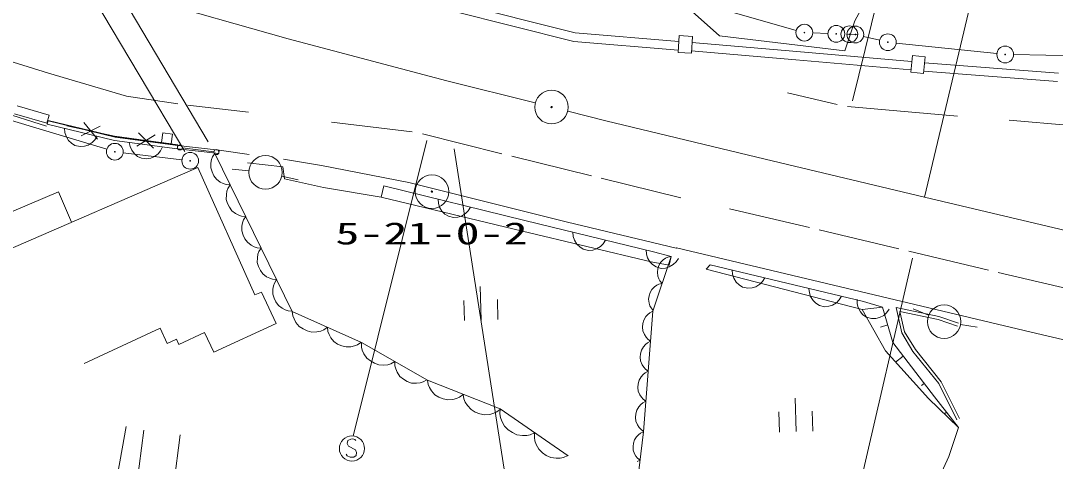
# Model space of a CAD drawing. Units: millimetres, scale not verified. Extents: x 40000 to 680000, y 20000 to 380000.
# Drawn here: x 146778 to 208618, y 261954 to 288262 of the extents above; entities that cross this region are included whole.
import ezdxf
from ezdxf.enums import TextEntityAlignment as Align

# ---------------------------------------------------------------- set-up
doc = ezdxf.new("R2010")
doc.units = ezdxf.units.MM
doc.header["$LTSCALE"] = 1000
doc.linetypes.add('CHAIN', pattern=[18.5, 12, -1.5, 3.5, -1.5])
for name, color, linetype, lineweight in [('M-BGD', 7, 'Continuous', 13), ('M-BGD-EXST', 7, 'Continuous', 13), ('M-BMK', 2, 'CHAIN', 13), ('M-BMK-ROW', 30, 'Continuous', 13), ('M-BMK-SRVR', 3, 'Continuous', 13), ('M-STR-HTXT', 7, 'Continuous', 13), ('M-STR-STRC', 7, 'Continuous', 13)]:
    doc.layers.add(name, color=color, linetype=linetype, lineweight=lineweight)
doc.styles.add('ＭＳ ゴシック', font='')
doc.styles.get('ＭＳ ゴシック').set_extended_font_data('MS Gothic')

msp = doc.modelspace()

# ---------------------------------------------------------------- linework, layer by layer
at = {"layer": 'M-BGD'}
for p, q in [((157981, 281034), (148278, 297370)), ((146989, 296603), (156585, 280447)), ((200799, 295908), (196631, 288256)), ((184844, 290653), (188555, 287358)), ((172548, 288849), (179840, 287028)), ((172678, 289353), (179925, 287543)), ((196037, 286458), (196631, 288256)), ((179840, 287028), (186080, 286503)), ((179925, 287543), (186124, 287021)), ((186137, 287371), (186067, 286373)), ((186937, 287315), (186137, 287371)), ((186867, 286317), (186937, 287315)), ((186899, 286968), (193162, 286416)), ((188555, 287358), (196037, 286458)), ((186067, 286373), (186867, 286317)), ((186855, 286470), (193118, 285918)), ((193162, 286416), (200024, 285819)), ((193118, 285918), (199981, 285321)), ((200079, 286182), (199980, 285187)), ((200841, 286105), (200079, 286182)), ((200742, 285110), (200841, 286105)), ((200802, 285745), (208814, 285132)), ((137951, 285235), (148320, 281972)), ((199980, 285187), (200742, 285110)), ((200764, 285247), (208754, 284635)), ((151928, 280583), (144104, 282935)), ((148338, 282147), (146413, 282709)), ((148479, 282626), (146559, 283187)), ((148479, 282626), (148338, 282147)), ((148412, 282281), (148365, 282087)), ((148365, 282087), (152386, 281107)), ((148365, 282087), (152386, 281107)), ((148412, 282281), (152423, 281304)), ((148413, 282310), (152415, 281349)), ((152378, 281363), (149544, 281992)), ((151363, 281179), (150560, 282177)), ((149404, 281834), (149425, 281582)), ((149425, 281582), (149494, 281359)), ((150386, 281396), (151536, 281960)), ((153722, 280780), (154820, 281440)), ((154713, 280647), (153828, 281573)), ((155276, 281570), (155190, 280996)), ((155852, 281484), (155276, 281570)), ((155767, 280910), (155852, 281484)), ((149494, 281359), (149641, 281117)), ((149641, 281117), (149807, 280953)), ((149807, 280953), (150021, 280819)), ((150021, 280819), (150332, 280743)), ((150332, 280743), (150584, 280764)), ((150584, 280764), (150807, 280833)), ((150807, 280833), (151049, 280980)), ((151049, 280980), (151213, 281146)), ((151213, 281146), (151347, 281360)), ((156164, 280857), (152378, 281363)), ((152386, 281107), (156139, 280612)), ((152386, 281107), (156139, 280612)), ((152415, 281349), (156172, 280836)), ((152423, 281304), (156165, 280810)), ((153271, 280990), (153319, 280742)), ((155190, 280996), (155767, 280910)), ((156165, 280810), (156139, 280612)), ((158648, 280528), (156165, 280810)), ((156415, 279957), (152903, 280380)), ((153319, 280742), (153412, 280528)), ((153412, 280528), (153584, 280303)), ((153584, 280303), (153767, 280158)), ((153767, 280158), (153994, 280048)), ((154560, 280054), (154774, 280147)), ((154774, 280147), (154998, 280319)), ((154998, 280319), (155143, 280501)), ((155143, 280501), (155254, 280729)), ((158625, 280329), (156142, 280612)), ((156443, 280676), (158325, 280435)), ((158240, 280136), (158183, 279967)), ((158373, 280342), (158240, 280136)), ((158373, 280342), (163014, 270900)), ((158648, 280528), (158625, 280329)), ((158648, 280528), (160433, 280279)), ((153994, 280048), (154311, 280006)), ((154311, 280006), (154560, 280054)), ((158144, 279761), (158142, 279479)), ((158183, 279967), (158144, 279761)), ((162438, 279543), (160342, 279770)), ((162541, 278829), (162438, 279543)), ((162485, 279988), (164765, 279624)), ((164765, 279624), (169977, 278598)), ((157375, 279500), (139133, 271601)), ((157375, 279500), (160767, 271895)), ((158142, 279479), (158215, 279235)), ((158215, 279235), (158327, 279008)), ((158327, 279008), (158475, 278801)), ((160416, 279303), (159421, 279402)), ((162386, 278981), (163361, 278759)), ((158475, 278801), (158700, 278630)), ((158700, 278630), (158887, 278535)), ((158887, 278535), (159055, 278478)), ((159055, 278478), (159300, 278457)), ((159300, 278457), (159167, 278251)), ((164876, 278299), (162541, 278829)), ((168330, 277723), (164876, 278299)), ((168330, 277723), (168474, 278395)), ((168474, 278395), (176917, 276331)), ((169977, 278598), (179461, 276242)), ((140738, 274500), (149032, 278051)), ((149032, 278051), (149821, 276229)), ((159070, 277876), (159068, 277595)), ((159109, 278083), (159070, 277876)), ((159167, 278251), (159109, 278083)), ((176780, 275698), (168330, 277723)), ((159068, 277595), (159142, 277350)), ((159142, 277350), (159253, 277124)), ((159253, 277124), (159402, 276916)), ((171724, 277600), (171745, 277348)), ((171745, 277348), (171814, 277125)), ((171814, 277125), (171960, 276883)), ((173532, 276911), (173667, 277125)), ((159402, 276916), (159626, 276746)), ((159626, 276746), (159813, 276650)), ((159813, 276650), (159982, 276593)), ((159982, 276593), (160226, 276572)), ((160226, 276572), (160093, 276367)), ((171960, 276883), (172126, 276719)), ((172126, 276719), (172340, 276585)), ((172340, 276585), (172651, 276509)), ((172651, 276509), (172903, 276529)), ((172903, 276529), (173126, 276599)), ((173126, 276599), (173368, 276745)), ((173368, 276745), (173532, 276911)), ((159996, 275992), (159995, 275710)), ((160035, 276198), (159996, 275992)), ((160093, 276367), (160035, 276198)), ((176917, 276331), (184604, 274466)), ((179461, 276242), (185951, 274676)), ((159995, 275710), (160068, 275465)), ((160068, 275465), (160179, 275239)), ((160179, 275239), (160328, 275031)), ((184453, 273868), (176780, 275698)), ((179788, 275634), (179809, 275382)), ((179809, 275382), (179879, 275159)), ((160328, 275031), (160552, 274861)), ((160552, 274861), (160739, 274766)), ((160739, 274766), (160908, 274708)), ((160908, 274708), (161152, 274688)), ((161152, 274688), (161019, 274482)), ((179879, 275159), (180026, 274918)), ((180026, 274918), (180192, 274754)), ((180192, 274754), (180407, 274620)), ((180407, 274620), (180717, 274544)), ((180970, 274565), (181192, 274635)), ((181192, 274635), (181434, 274782)), ((181434, 274782), (181598, 274948)), ((181598, 274948), (181732, 275162)), ((184159, 274583), (184175, 274331)), ((185951, 274676), (185985, 274709)), ((185985, 274709), (207167, 269672)), ((160923, 274107), (160921, 273825)), ((160962, 274313), (160923, 274107)), ((161019, 274482), (160962, 274313)), ((180717, 274544), (180970, 274565)), ((184175, 274331), (184240, 274107)), ((184240, 274107), (184382, 273862)), ((185648, 274190), (184569, 270920)), ((184604, 274466), (185648, 274190)), ((185186, 273984), (185025, 273822)), ((185325, 274081), (185186, 273984)), ((185454, 274146), (185325, 274081)), ((185648, 274190), (185454, 274146)), ((185648, 274190), (185542, 273671)), ((185954, 273861), (186092, 274072)), ((160921, 273825), (160994, 273581)), ((160994, 273581), (161105, 273354)), ((161105, 273354), (161254, 273147)), ((184382, 273862), (184545, 273695)), ((185542, 273671), (184453, 273868)), ((184545, 273695), (184756, 273556)), ((184756, 273556), (185066, 273475)), ((184865, 273445), (184834, 273241)), ((184929, 273639), (184865, 273445)), ((185025, 273822), (184929, 273639)), ((185066, 273475), (185318, 273491)), ((185318, 273491), (185542, 273556)), ((185542, 273556), (185787, 273698)), ((185787, 273698), (185954, 273861)), ((187746, 273417), (187985, 273689)), ((197080, 271025), (187746, 273417)), ((187985, 273689), (197163, 271490)), ((189307, 273372), (189329, 273120)), ((161254, 273147), (161479, 272976)), ((161479, 272976), (161666, 272881)), ((161666, 272881), (161834, 272824)), ((161834, 272824), (162078, 272803)), ((162078, 272803), (161946, 272597)), ((184834, 273241), (184867, 273015)), ((184867, 273015), (184921, 272854)), ((184921, 272854), (184986, 272725)), ((184986, 272725), (185115, 272575)), ((189329, 273120), (189399, 272897)), ((189399, 272897), (189547, 272656)), ((191118, 272691), (191252, 272906)), ((161849, 272222), (161847, 271941)), ((161888, 272429), (161849, 272222)), ((161946, 272597), (161888, 272429)), ((174248, 272387), (174300, 270388)), ((184493, 272208), (184397, 272024)), ((184654, 272369), (184493, 272208)), ((184793, 272467), (184654, 272369)), ((184922, 272532), (184793, 272467)), ((185115, 272575), (184922, 272532)), ((189547, 272656), (189713, 272493)), ((189713, 272493), (189928, 272359)), ((189928, 272359), (190239, 272285)), ((190239, 272285), (190491, 272307)), ((190491, 272307), (190714, 272377)), ((190714, 272377), (190955, 272525)), ((190955, 272525), (191118, 272691)), ((193896, 272272), (193918, 272020)), ((161177, 272050), (160767, 271895)), ((162039, 270189), (161177, 272050)), ((161847, 271941), (161921, 271696)), ((161921, 271696), (162032, 271470)), ((173269, 271561), (173301, 270362)), ((175268, 271614), (175300, 270414)), ((184333, 271831), (184301, 271626)), ((184301, 271626), (184334, 271401)), ((184397, 272024), (184333, 271831)), ((193918, 272020), (193988, 271798)), ((193988, 271798), (194136, 271557)), ((194136, 271557), (194303, 271394)), ((195544, 271425), (195707, 271592)), ((195707, 271592), (195841, 271807)), ((196768, 271609), (196776, 271356)), ((197163, 271490), (198288, 271150)), ((162032, 271470), (162181, 271262)), ((162181, 271262), (162405, 271092)), ((162405, 271092), (162592, 270996)), ((162592, 270996), (162761, 270939)), ((162761, 270939), (163005, 270918)), ((163014, 270900), (167140, 269043)), ((163014, 270900), (163045, 270633)), ((184569, 270920), (184003, 263710)), ((184334, 271401), (184389, 271240)), ((184569, 270920), (184382, 270826)), ((184389, 271240), (184454, 271111)), ((184454, 271111), (184583, 270961)), ((194303, 271394), (194517, 271260)), ((194517, 271260), (194828, 271185)), ((194828, 271185), (195081, 271207)), ((195081, 271207), (195303, 271277)), ((195303, 271277), (195544, 271425)), ((196776, 271356), (196833, 271130)), ((196833, 271130), (196966, 270881)), ((196966, 270881), (197123, 270708)), ((198288, 271150), (197080, 271025)), ((198471, 268542), (197080, 271025)), ((198288, 271150), (198909, 269041)), ((198537, 270824), (198683, 271031)), ((201664, 270600), (199097, 271134)), ((199097, 271134), (199443, 269619)), ((201616, 270426), (199335, 270901)), ((199335, 270901), (199612, 269687)), ((201047, 270670), (200122, 271050)), ((163045, 270633), (163115, 270451)), ((163115, 270451), (163226, 270249)), ((163226, 270249), (163421, 270010)), ((184022, 270385), (183969, 270172)), ((184147, 270592), (184022, 270385)), ((184265, 270727), (184147, 270592)), ((184382, 270826), (184265, 270727)), ((197123, 270708), (197330, 270562)), ((197330, 270562), (197636, 270470)), ((197636, 270470), (197889, 270477)), ((197889, 270477), (198115, 270534)), ((198115, 270534), (198364, 270667)), ((198364, 270667), (198537, 270824)), ((202764, 270028), (201616, 270426)), ((202823, 270198), (201664, 270600)), ((150582, 267800), (155118, 269902)), ((155118, 269902), (155539, 268995)), ((156230, 268930), (157773, 269644)), ((157773, 269644), (158320, 268465)), ((158320, 268465), (162039, 270189)), ((163421, 270010), (163654, 269855)), ((163654, 269855), (163905, 269742)), ((163905, 269742), (164176, 269671)), ((164176, 269671), (164484, 269683)), ((164484, 269683), (164709, 269733)), ((164709, 269733), (164891, 269803)), ((164891, 269803), (165111, 269956)), ((165111, 269956), (165141, 269701)), ((165141, 269701), (165208, 269526)), ((183969, 270172), (183952, 269957)), ((183952, 269957), (183971, 269739)), ((183971, 269739), (184062, 269515)), ((198599, 270096), (198170, 269969)), ((199612, 269687), (200254, 268621)), ((202959, 270130), (203946, 269970)), ((207167, 269672), (232597, 263675)), ((155539, 268995), (156083, 269247)), ((156083, 269247), (156230, 268930)), ((165208, 269526), (165314, 269334)), ((165314, 269334), (165501, 269105)), ((165501, 269105), (165723, 268957)), ((166907, 268906), (167118, 269053)), ((167140, 269043), (171087, 266794)), ((167140, 269043), (167146, 268775)), ((184062, 269515), (184158, 269363)), ((184241, 269032), (184125, 268932)), ((184158, 269363), (184258, 269247)), ((184429, 269125), (184241, 269032)), ((184258, 269247), (184429, 269125)), ((198909, 269041), (201406, 265794)), ((199443, 269619), (200106, 268517)), ((165723, 268957), (165964, 268848)), ((165964, 268848), (166223, 268780)), ((166223, 268780), (166518, 268792)), ((166518, 268792), (166732, 268840)), ((166732, 268840), (166907, 268906)), ((167146, 268775), (167198, 268586)), ((167198, 268586), (167289, 268375)), ((183881, 268590), (183828, 268378)), ((184006, 268797), (183881, 268590)), ((184125, 268932), (184006, 268797)), ((201041, 265706), (198471, 268542)), ((200106, 268517), (201647, 266598)), ((200254, 268621), (201799, 266695)), ((167289, 268375), (167461, 268119)), ((167461, 268119), (167678, 267942)), ((167678, 267942), (167918, 267806)), ((167918, 267806), (168180, 267709)), ((168716, 267721), (168905, 267773)), ((168905, 267773), (169138, 267904)), ((169138, 267904), (169144, 267648)), ((183828, 268378), (183811, 268162)), ((183811, 268162), (183830, 267944)), ((183830, 267944), (183921, 267721)), ((199533, 268229), (199074, 267876)), ((168180, 267709), (168488, 267692)), ((168488, 267692), (168716, 267721)), ((169144, 267648), (169194, 267468)), ((169194, 267468), (169281, 267266)), ((169281, 267266), (169445, 267020)), ((183921, 267721), (184017, 267568)), ((184100, 267237), (183984, 267138)), ((184017, 267568), (184117, 267452)), ((184288, 267331), (184100, 267237)), ((184117, 267452), (184288, 267331)), ((169445, 267020), (169653, 266851)), ((169653, 266851), (169882, 266721)), ((169882, 266721), (170133, 266628)), ((170133, 266628), (170428, 266612)), ((170428, 266612), (170646, 266640)), ((170646, 266640), (170826, 266689)), ((170826, 266689), (171050, 266815)), ((171087, 266794), (175441, 265078)), ((171087, 266794), (171131, 266529)), ((171131, 266529), (171209, 266350)), ((183687, 266583), (183670, 266368)), ((183740, 266796), (183687, 266583)), ((183865, 267003), (183740, 266796)), ((183984, 267138), (183865, 267003)), ((200782, 266606), (200618, 266480)), ((201647, 266598), (202734, 264426)), ((201799, 266695), (202895, 264506)), ((171209, 266350), (171329, 266155)), ((171329, 266155), (171535, 265925)), ((171535, 265925), (171775, 265781)), ((173014, 265787), (173227, 265951)), ((173227, 265951), (173272, 265675)), ((183670, 266368), (183689, 266150)), ((183689, 266150), (183780, 265926)), ((183780, 265926), (183877, 265774)), ((171775, 265781), (172032, 265680)), ((172032, 265680), (172306, 265621)), ((172306, 265621), (172613, 265649)), ((172613, 265649), (172835, 265709)), ((172835, 265709), (173014, 265787)), ((173272, 265675), (173354, 265488)), ((173354, 265488), (173479, 265283)), ((183843, 265343), (183724, 265208)), ((183959, 265443), (183843, 265343)), ((183877, 265774), (183976, 265658)), ((184147, 265536), (183959, 265443)), ((183976, 265658), (184147, 265536)), ((193071, 265724), (193124, 263725)), ((202823, 263964), (201041, 265706)), ((201406, 265794), (202823, 263964)), ((173479, 265283), (173695, 265044)), ((173695, 265044), (173945, 264894)), ((173945, 264894), (174213, 264788)), ((174213, 264788), (174498, 264727)), ((174498, 264727), (174819, 264755)), ((174819, 264755), (175051, 264819)), ((175051, 264819), (175237, 264900)), ((175237, 264900), (175459, 265071)), ((175441, 265078), (175423, 264787)), ((175423, 264787), (175461, 264578)), ((175441, 265078), (179508, 262272)), ((183546, 264789), (183529, 264574)), ((183599, 265001), (183546, 264789)), ((183724, 265208), (183599, 265001)), ((192093, 264898), (192124, 263698)), ((194092, 264950), (194123, 263751)), ((202115, 264879), (201988, 264781)), ((175461, 264578), (175541, 264341)), ((175541, 264341), (175702, 264047)), ((183529, 264574), (183548, 264355)), ((183548, 264355), (183639, 264132)), ((183639, 264132), (183736, 263980)), ((175702, 264047), (175921, 263836)), ((175921, 263836), (176168, 263665)), ((176168, 263665), (176443, 263536)), ((176443, 263536), (176775, 263489)), ((176775, 263489), (177025, 263499)), ((177025, 263499), (177234, 263537)), ((177234, 263537), (177499, 263658)), ((177499, 263658), (177481, 263379)), ((184003, 263710), (183588, 260296)), ((183709, 263541), (183591, 263418)), ((183822, 263629), (183709, 263541)), ((183736, 263980), (183835, 263863)), ((184003, 263710), (183822, 263629)), ((183835, 263863), (184006, 263742)), ((202250, 262235), (202823, 263964)), ((177481, 263379), (177518, 263178)), ((177518, 263178), (177594, 262951)), ((177594, 262951), (177750, 262669)), ((183407, 263029), (183382, 262827)), ((183382, 262827), (183391, 262620)), ((183465, 263228), (183407, 263029)), ((183591, 263418), (183465, 263228)), ((177750, 262669), (177959, 262466)), ((177959, 262466), (178196, 262302)), ((178196, 262302), (178461, 262178)), ((179220, 262179), (179474, 262295)), ((183391, 262620), (183468, 262405)), ((183468, 262405), (183553, 262258)), ((183553, 262258), (183642, 262144)), ((200992, 259531), (202250, 262235)), ((178461, 262178), (178779, 262133)), ((178779, 262133), (179019, 262142)), ((179019, 262142), (179220, 262179)), ((183798, 262023), (183617, 261942)), ((183642, 262144), (183798, 262023))]:
    msp.add_line(p, q, dxfattribs=at)
for centre, radius in [((152406, 280439), 500), ((156294, 280695), 150), ((152406, 280439), 20), ((156911, 279897), 500), ((158474, 280416), 150), ((161411, 279204), 1000), ((156911, 279897), 20), ((201972, 270289), 1000)]:
    msp.add_circle(centre, radius, dxfattribs=at)
at = {"layer": 'M-BGD-EXST'}
for p, q in [((196504, 283486), (201169, 302549)), ((171049, 281115), (166659, 263454)), ((200084, 274079), (195664, 254991)), ((166325, 263188), (166299, 263008)), ((166299, 263008), (166363, 262859)), ((166502, 263283), (166325, 263188)), ((166363, 262859), (166790, 262630)), ((166622, 263286), (166502, 263283)), ((166743, 263259), (166622, 263286)), ((166805, 263201), (166743, 263259)), ((166288, 262287), (166226, 262375)), ((166471, 262202), (166288, 262287)), ((166681, 262207), (166471, 262202)), ((166828, 262301), (166681, 262207)), ((166790, 262630), (166853, 262482)), ((166853, 262482), (166828, 262301))]:
    msp.add_line(p, q, dxfattribs=at)
msp.add_circle((166577, 262715), 750, dxfattribs=at)
at = {"layer": 'M-BMK'}
msp.add_line((200807, 277722), (216110, 274100), dxfattribs=at)
for points in [[(177537, 283348), (172242, 284677), (162768, 287184), (153339, 289853), (146400, 291955)], [(200807, 277722), (191272, 279986), (181747, 282291), (179477, 282861)]]:
    msp.add_lwpolyline(points, dxfattribs=at)
at = {"layer": 'M-BMK-ROW'}
for p, q in [((193137, 287684), (189304, 288768)), ((195028, 287497), (194118, 287530)), ((196167, 287457), (196808, 287434)), ((198122, 287093), (197154, 287323)), ((205127, 286294), (199106, 286926)), ((210244, 286168), (206125, 286234))]:
    msp.add_line(p, q, dxfattribs=at)
for centre, radius in [((193618, 287548), 500), ((193618, 287548), 20), ((195528, 287479), 500), ((196308, 287452), 500), ((196667, 287439), 500), ((195528, 287479), 20), ((196308, 287452), 20), ((196667, 287439), 20), ((198609, 286978), 500), ((198609, 286978), 20), ((205625, 286242), 500), ((205625, 286242), 20)]:
    msp.add_circle(centre, radius, dxfattribs=at)
at = {"layer": 'M-BMK-SRVR'}
for radius in [1000, 40]:
    msp.add_circle((171362, 278054), radius, dxfattribs=at)
for major_axis, ratio in [((0, -1003), 0.99673), ((0, 40.1), 0.996735)]:
    msp.add_ellipse((178507, 283104), major_axis=major_axis, ratio=ratio, dxfattribs=at)
at = {"layer": 'M-STR-HTXT'}
for p, q in [((200807, 277722), (207996, 308095)), ((151984, 257861), (153085, 264036)), ((154132, 263817), (153336, 257602)), ((155516, 257323), (156312, 263537))]:
    msp.add_line(p, q, dxfattribs=at)
at = {"layer": 'M-STR-STRC'}
for p, q in [((143774, 286572), (148434, 285121)), ((148434, 285121), (153099, 283747)), ((192607, 283963), (195578, 283268)), ((153099, 283747), (156162, 283300)), ((156763, 283228), (160390, 282793)), ((196197, 283138), (202777, 282568)), ((165347, 282199), (170186, 281632)), ((209539, 281996), (205869, 282317)), ((170792, 281513), (175545, 280312)), ((172679, 280607), (176165, 258431)), ((176125, 280165), (180888, 278994)), ((181467, 278857), (186234, 277694)), ((189147, 277031), (193919, 275914)), ((194503, 275778), (199261, 274649)), ((199855, 274498), (204624, 273370)), ((205202, 273228), (209979, 272109))]:
    msp.add_line(p, q, dxfattribs=at)

# ---------------------------------------------------------------- texts
at = {"layer": 'M-BMK-SRVR', "style": 'ＭＳ ゴシック', "width": 1.6}
msp.add_text('5-21-0-2', height=1320, dxfattribs=at).set_placement((165588, 274507), align=Align.BOTTOM_LEFT)

doc.saveas('drawing.dxf')
